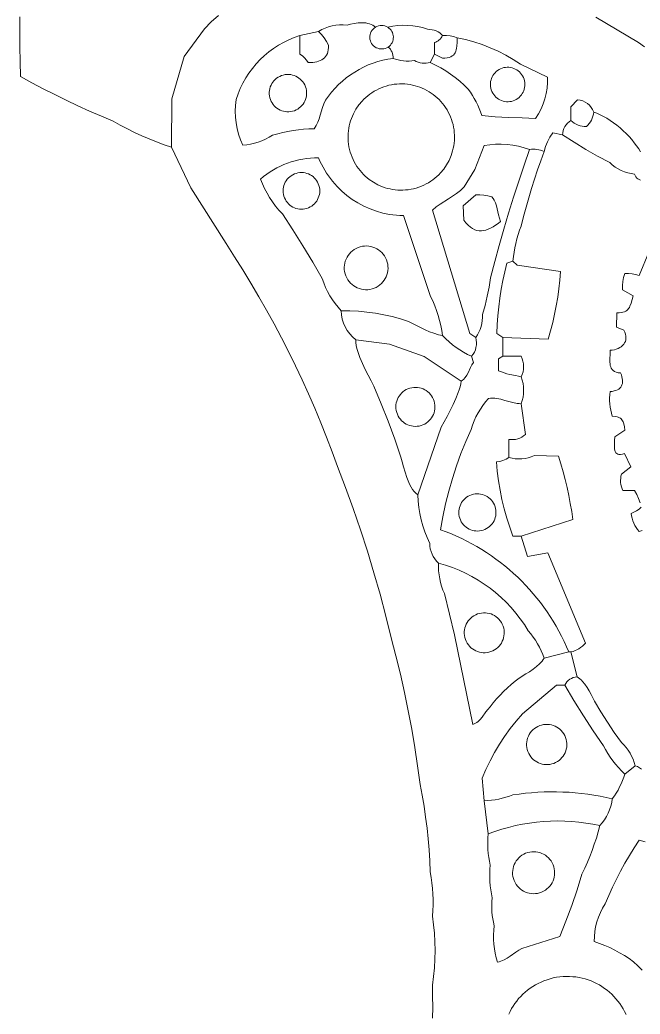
# Model space of a CAD drawing. Header units: inches. Extents: x 36.3 to 71.4, y 17.4 to 61.7.
# Drawn here: x 36.53 to 47.06, y 32.21 to 49.09 of the extents above; entities that cross this region are included whole.
import ezdxf

# ---------------------------------------------------------------- set-up
doc = ezdxf.new("R2010")
doc.units = ezdxf.units.IN
doc.header["$MEASUREMENT"] = 0
doc.layers.add('10_CLOSED_AREAS', color=7, linetype='CONTINUOUS', lineweight=18)
doc.layers.add('20_EXACT_CIRCLES', color=7, linetype='CONTINUOUS', lineweight=18)

msp = doc.modelspace()

# ---------------------------------------------------------------- linework, layer by layer
at = {"layer": '10_CLOSED_AREAS'}
for points in [[(36.535, 49.138), (36.534, 48.885), (36.535, 48.631), (36.539, 48.377), (36.546, 48.124), (36.738, 48.019), (36.931, 47.917), (37.125, 47.818), (37.321, 47.721), (37.519, 47.627), (37.717, 47.537), (37.917, 47.449), (38.118, 47.364), (38.237, 47.298), (38.358, 47.235), (38.48, 47.175), (38.603, 47.118), (38.728, 47.064), (38.854, 47.013), (38.981, 46.966), (39.109, 46.922), (39.111, 47.748), (39.32, 48.467), (39.666, 48.935), (39.783, 49.051), (39.906, 49.161)], [(39.906, 49.161), (39.783, 49.051), (39.666, 48.935), (39.32, 48.467), (39.111, 47.748), (39.109, 46.922), (39.435, 46.235), (40.032, 45.287), (40.177, 45.064), (40.318, 44.84), (40.456, 44.614), (40.591, 44.385), (40.722, 44.155), (40.849, 43.923), (40.973, 43.689), (41.093, 43.453), (41.21, 43.215), (41.323, 42.975), (41.433, 42.734), (41.539, 42.491), (41.641, 42.247), (41.74, 42), (41.834, 41.753), (41.926, 41.504), (42.062, 41.147), (42.192, 40.788), (42.315, 40.427), (42.433, 40.064), (42.543, 39.699), (42.648, 39.333), (42.746, 38.964), (42.837, 38.593), (42.917, 38.286), (42.992, 37.978), (43.061, 37.668), (43.125, 37.357), (43.184, 37.045), (43.237, 36.733), (43.285, 36.419), (43.327, 36.104), (43.362, 35.92), (43.393, 35.736), (43.42, 35.551), (43.444, 35.365), (43.464, 35.179), (43.479, 34.993), (43.491, 34.806), (43.5, 34.619), (43.515, 34.526), (43.528, 34.433), (43.537, 34.339), (43.544, 34.245), (43.547, 34.151), (43.546, 34.057), (43.543, 33.963), (43.536, 33.869), (43.556, 33.723), (43.57, 33.577), (43.578, 33.43), (43.58, 33.284), (43.577, 33.137), (43.569, 32.991), (43.554, 32.845), (43.534, 32.699), (43.539, 32.512), (43.54, 32.324), (43.538, 32.137)], [(47.133, 48.631), (47.031, 48.703), (46.308, 49.134)], [(46.308, 49.134), (47.031, 48.703), (47.133, 48.631)], [(47.086, 36.367), (47.051, 36.389), (47.014, 36.408), (46.975, 36.423), (46.799, 36.282), (46.782, 36.226), (46.761, 36.17), (46.739, 36.116), (46.713, 36.062), (46.686, 36.01), (46.656, 35.959), (46.623, 35.909), (46.589, 35.861), (46.578, 35.798), (46.563, 35.736), (46.543, 35.675), (46.519, 35.616), (46.49, 35.56), (46.457, 35.505), (46.419, 35.454), (46.378, 35.405), (46.349, 35.299), (46.318, 35.194), (46.283, 35.09), (46.246, 34.986), (46.207, 34.884), (46.165, 34.783), (46.12, 34.683), (46.072, 34.584), (45.99, 34.315), (45.9, 34.048), (45.802, 33.784), (45.697, 33.523), (45.054, 33.322), (45.002, 33.291), (44.951, 33.257), (44.854, 33.189), (44.804, 33.157), (44.753, 33.128), (44.699, 33.104), (44.671, 33.095), (44.641, 33.087), (44.62, 33.163), (44.602, 33.239), (44.588, 33.316), (44.579, 33.394), (44.574, 33.472), (44.573, 33.55), (44.577, 33.628), (44.585, 33.706), (44.571, 33.764), (44.56, 33.823), (44.551, 33.882), (44.546, 33.941), (44.543, 34.001), (44.543, 34.06), (44.546, 34.12), (44.551, 34.179), (44.537, 34.248), (44.525, 34.317), (44.517, 34.386), (44.511, 34.456), (44.508, 34.526), (44.508, 34.596), (44.511, 34.666), (44.516, 34.736), (44.502, 34.801), (44.491, 34.866), (44.483, 34.932), (44.477, 34.998), (44.474, 35.065), (44.474, 35.131), (44.476, 35.198), (44.482, 35.264), (44.412, 35.826), (44.38, 36.21), (44.443, 36.359), (44.513, 36.505), (44.589, 36.647), (44.672, 36.786), (44.76, 36.921), (44.855, 37.052), (44.955, 37.179), (45.062, 37.301), (45.641, 37.792), (45.781, 37.792), (45.798, 37.821), (45.819, 37.847), (45.842, 37.87), (45.868, 37.89), (45.897, 37.906), (45.927, 37.919), (45.959, 37.928), (45.992, 37.933), (45.886, 38.354), (45.851, 38.354), (45.43, 38.249), (45.414, 38.224), (45.396, 38.2), (45.352, 38.152), (45.3, 38.106), (45.243, 38.061), (45.183, 38.019), (45.122, 37.98), (45.007, 37.912), (44.938, 37.858), (44.872, 37.802), (44.807, 37.744), (44.744, 37.683), (44.683, 37.621), (44.625, 37.556), (44.568, 37.489), (44.514, 37.421), (44.477, 37.379), (44.444, 37.335), (44.381, 37.247), (44.348, 37.207), (44.311, 37.172), (44.291, 37.157), (44.269, 37.144), (44.245, 37.133), (44.219, 37.125), (43.913, 38.647), (43.738, 39.344), (43.713, 39.406), (43.691, 39.469), (43.673, 39.534), (43.659, 39.598), (43.648, 39.664), (43.641, 39.73), (43.638, 39.797), (43.639, 39.864), (43.605, 39.898), (43.576, 39.934), (43.55, 39.974), (43.529, 40.015), (43.512, 40.059), (43.5, 40.104), (43.492, 40.151), (43.489, 40.198), (43.445, 40.296), (43.406, 40.396), (43.373, 40.497), (43.345, 40.6), (43.322, 40.704), (43.305, 40.809), (43.294, 40.916), (43.288, 41.023), (43.256, 41.05), (43.226, 41.08), (43.2, 41.114), (43.176, 41.15), (43.154, 41.189), (43.134, 41.23), (43.101, 41.316), (43.072, 41.405), (43.047, 41.495), (43.024, 41.582), (43, 41.664), (42.896, 41.968), (42.785, 42.27), (42.666, 42.569), (42.542, 42.866), (42.496, 42.957), (42.447, 43.052), (42.396, 43.151), (42.347, 43.251), (42.303, 43.353), (42.284, 43.404), (42.268, 43.455), (42.254, 43.506), (42.244, 43.556), (42.237, 43.606), (42.235, 43.656), (42.18, 43.703), (42.131, 43.755), (42.089, 43.812), (42.054, 43.873), (42.026, 43.938), (42.006, 44.006), (41.993, 44.076), (41.989, 44.148), (41.935, 44.207), (41.884, 44.27), (41.838, 44.335), (41.795, 44.403), (41.756, 44.473), (41.721, 44.545), (41.69, 44.619), (41.663, 44.695), (41.503, 44.974), (41.336, 45.251), (41.165, 45.524), (40.989, 45.794), (40.929, 45.858), (40.874, 45.925), (40.821, 45.995), (40.773, 46.068), (40.729, 46.143), (40.688, 46.221), (40.652, 46.3), (40.619, 46.381), (40.671, 46.425), (40.725, 46.466), (40.78, 46.504), (40.837, 46.539), (40.895, 46.572), (40.955, 46.602), (41.015, 46.629), (41.077, 46.654), (41.14, 46.675), (41.204, 46.694), (41.269, 46.709), (41.335, 46.722), (41.401, 46.732), (41.468, 46.739), (41.535, 46.742), (41.603, 46.743), (41.626, 46.689), (41.652, 46.636), (41.679, 46.584), (41.708, 46.533), (41.739, 46.484), (41.771, 46.436), (41.841, 46.345), (41.916, 46.259), (41.998, 46.179), (42.084, 46.105), (42.176, 46.037), (42.272, 45.977), (42.373, 45.923), (42.477, 45.877), (42.584, 45.838), (42.695, 45.806), (42.752, 45.794), (42.809, 45.783), (42.866, 45.775), (42.924, 45.768), (42.983, 45.764), (43.042, 45.762), (43.502, 44.392), (43.54, 44.313), (43.574, 44.232), (43.605, 44.15), (43.632, 44.067), (43.657, 43.983), (43.678, 43.899), (43.695, 43.813), (43.709, 43.726), (43.762, 43.671), (43.817, 43.619), (43.876, 43.57), (43.936, 43.524), (43.999, 43.482), (44.064, 43.443), (44.132, 43.407), (44.201, 43.375), (44.227, 43.409), (44.248, 43.446), (44.264, 43.484), (44.275, 43.525), (44.282, 43.566), (44.283, 43.608), (44.28, 43.65), (44.271, 43.691), (44.172, 43.762), (43.534, 45.858), (43.6, 45.911), (43.668, 45.958), (43.807, 46.046), (43.876, 46.091), (43.944, 46.138), (44.01, 46.191), (44.072, 46.25), (44.257, 46.544), (44.412, 46.954), (44.509, 46.967), (44.607, 46.973), (44.704, 46.974), (44.802, 46.969), (44.899, 46.957), (44.995, 46.94), (45.09, 46.916), (45.184, 46.887), (45.215, 46.89), (45.247, 46.891), (45.278, 46.89), (45.309, 46.886), (45.34, 46.881), (45.371, 46.873), (45.401, 46.863), (45.43, 46.851), (45.457, 46.935), (45.49, 47.016), (45.531, 47.093), (45.578, 47.167), (45.746, 47.132), (45.749, 47.17), (45.756, 47.206), (45.768, 47.241), (45.784, 47.274), (45.804, 47.304), (45.828, 47.332), (45.855, 47.357), (45.886, 47.378), (45.886, 47.608), (45.995, 47.729), (46.042, 47.723), (46.086, 47.71), (46.128, 47.691), (46.166, 47.666), (46.2, 47.636), (46.23, 47.601), (46.254, 47.562), (46.273, 47.519), (46.327, 47.5), (46.382, 47.476), (46.439, 47.448), (46.496, 47.416), (46.553, 47.379), (46.609, 47.339), (46.665, 47.297), (46.72, 47.251), (46.773, 47.204), (46.825, 47.155), (46.873, 47.104), (46.919, 47.053), (46.962, 47.001), (47.001, 46.95), (47.037, 46.898), (47.067, 46.848)], [(47.067, 46.848), (47.037, 46.898), (47.001, 46.95), (46.962, 47.001), (46.919, 47.053), (46.873, 47.104), (46.825, 47.155), (46.773, 47.204), (46.72, 47.251), (46.665, 47.297), (46.609, 47.339), (46.553, 47.379), (46.496, 47.416), (46.439, 47.448), (46.382, 47.476), (46.327, 47.5), (46.273, 47.519), (46.268, 47.483), (46.26, 47.449), (46.249, 47.416), (46.235, 47.384), (46.218, 47.353), (46.198, 47.324), (46.175, 47.297), (46.15, 47.273), (46.113, 47.274), (46.077, 47.279), (46.042, 47.287), (46.007, 47.299), (45.974, 47.314), (45.943, 47.332), (45.914, 47.354), (45.886, 47.378), (45.855, 47.357), (45.828, 47.332), (45.804, 47.304), (45.784, 47.274), (45.768, 47.241), (45.756, 47.206), (45.749, 47.17), (45.746, 47.132), (45.94, 47.007), (46.139, 46.886), (46.34, 46.772), (46.544, 46.663), (46.589, 46.623), (46.637, 46.588), (46.687, 46.557), (46.74, 46.53), (46.794, 46.507), (46.85, 46.489), (46.908, 46.475), (46.967, 46.465), (46.976, 46.441), (46.988, 46.42), (47.004, 46.401), (47.022, 46.386), (47.043, 46.374), (47.066, 46.365)], [(47.066, 46.365), (47.043, 46.374), (47.022, 46.386), (47.004, 46.401), (46.988, 46.42), (46.976, 46.441), (46.967, 46.465), (46.908, 46.475), (46.85, 46.489), (46.794, 46.507), (46.74, 46.53), (46.687, 46.557), (46.637, 46.588), (46.589, 46.623), (46.544, 46.663), (46.34, 46.772), (46.139, 46.886), (45.94, 47.007), (45.746, 47.132), (45.578, 47.167), (45.531, 47.093), (45.49, 47.016), (45.457, 46.935), (45.43, 46.851), (45.374, 46.695), (45.319, 46.539), (45.267, 46.381), (45.217, 46.223), (45.17, 46.065), (45.124, 45.905), (45.081, 45.745), (45.04, 45.584), (45.013, 45.513), (44.989, 45.44), (44.968, 45.367), (44.949, 45.292), (44.934, 45.218), (44.921, 45.142), (44.911, 45.067), (44.903, 44.99), (44.974, 44.92), (45.711, 44.811), (45.699, 44.665), (45.683, 44.52), (45.662, 44.376), (45.638, 44.233), (45.61, 44.09), (45.577, 43.948), (45.541, 43.807), (45.5, 43.667), (44.728, 43.691), (44.728, 43.375), (45.04, 43.375), (45.058, 43.333), (45.071, 43.29), (45.079, 43.245), (45.082, 43.2), (45.08, 43.155), (45.073, 43.111), (45.061, 43.067), (45.044, 43.024), (45.061, 42.968), (45.074, 42.911), (45.081, 42.854), (45.084, 42.796), (45.081, 42.738), (45.074, 42.68), (45.061, 42.624), (45.044, 42.568), (45.114, 42.048), (45.084, 42.023), (45.053, 42.002), (45.019, 41.985), (44.983, 41.973), (44.947, 41.964), (44.909, 41.959), (44.871, 41.959), (44.833, 41.964), (44.833, 41.655), (44.887, 41.643), (44.942, 41.636), (44.997, 41.633), (45.052, 41.635), (45.107, 41.641), (45.161, 41.652), (45.214, 41.668), (45.266, 41.687), (45.676, 41.679), (45.717, 41.547), (45.755, 41.414), (45.79, 41.28), (45.822, 41.146), (45.85, 41.01), (45.876, 40.875), (45.899, 40.738), (45.919, 40.601), (45.044, 40.32), (45.149, 39.974), (45.497, 40.04), (46.132, 38.503), (46.107, 38.476), (46.08, 38.452), (46.051, 38.429), (46.021, 38.409), (45.989, 38.392), (45.956, 38.377), (45.922, 38.364), (45.886, 38.354), (45.992, 37.933), (46.017, 37.917), (46.04, 37.898), (46.063, 37.878), (46.084, 37.855), (46.124, 37.806), (46.161, 37.751), (46.195, 37.693), (46.227, 37.634), (46.287, 37.52), (46.393, 37.338), (46.505, 37.161), (46.622, 36.986), (46.745, 36.816), (46.786, 36.775), (46.824, 36.731), (46.858, 36.685), (46.889, 36.637), (46.917, 36.586), (46.94, 36.533), (46.959, 36.479), (46.975, 36.423), (47.014, 36.408), (47.051, 36.389), (47.086, 36.367)], [(47.371, 45.541), (47.044, 44.745), (46.984, 44.764), (46.923, 44.776), (46.862, 44.781), (46.799, 44.778), (46.779, 44.711), (46.766, 44.643), (46.761, 44.574), (46.764, 44.504), (46.94, 44.398), (46.906, 44.274), (46.888, 44.225), (46.878, 44.204), (46.866, 44.185), (46.853, 44.168), (46.836, 44.154), (46.817, 44.141), (46.795, 44.131), (46.768, 44.123), (46.738, 44.118), (46.703, 44.114), (46.663, 44.113), (46.661, 43.867), (46.782, 43.819), (46.8, 43.783), (46.812, 43.749), (46.819, 43.716), (46.82, 43.685), (46.817, 43.655), (46.81, 43.627), (46.798, 43.602), (46.782, 43.578), (46.763, 43.556), (46.74, 43.537), (46.715, 43.521), (46.686, 43.506), (46.656, 43.495), (46.623, 43.486), (46.589, 43.48), (46.553, 43.478), (46.551, 43.406), (46.548, 43.338), (46.548, 43.275), (46.55, 43.246), (46.554, 43.218), (46.561, 43.193), (46.571, 43.17), (46.585, 43.149), (46.603, 43.131), (46.626, 43.116), (46.655, 43.104), (46.689, 43.096), (46.729, 43.091), (46.742, 43.058), (46.751, 43.026), (46.758, 42.995), (46.761, 42.967), (46.762, 42.94), (46.759, 42.914), (46.753, 42.891), (46.744, 42.87), (46.732, 42.85), (46.716, 42.833), (46.698, 42.818), (46.675, 42.804), (46.65, 42.793), (46.621, 42.785), (46.589, 42.779), (46.553, 42.775), (46.547, 42.722), (46.543, 42.67), (46.543, 42.618), (46.546, 42.565), (46.552, 42.513), (46.561, 42.461), (46.573, 42.41), (46.589, 42.36), (46.645, 42.353), (46.669, 42.348), (46.69, 42.341), (46.709, 42.332), (46.725, 42.322), (46.74, 42.31), (46.752, 42.297), (46.763, 42.281), (46.772, 42.264), (46.785, 42.225), (46.794, 42.177), (46.799, 42.121), (46.633, 42.006), (46.628, 41.947), (46.623, 41.886), (46.623, 41.828), (46.626, 41.802), (46.631, 41.777), (46.638, 41.755), (46.649, 41.737), (46.663, 41.722), (46.681, 41.712), (46.702, 41.706), (46.729, 41.706), (46.76, 41.712), (46.797, 41.725), (46.905, 41.495), (46.745, 41.374), (46.736, 41.339), (46.731, 41.303), (46.729, 41.267), (46.73, 41.231), (46.735, 41.195), (46.743, 41.16), (46.755, 41.126), (46.769, 41.093), (46.966, 41.093), (47.004, 41.027), (47.035, 40.958), (47.061, 40.887)], [(47.061, 40.887), (47.035, 40.958), (47.004, 41.027), (46.966, 41.093), (46.769, 41.093), (46.755, 41.126), (46.743, 41.16), (46.735, 41.195), (46.73, 41.231), (46.729, 41.267), (46.731, 41.303), (46.736, 41.339), (46.745, 41.374), (46.905, 41.495), (46.797, 41.725), (46.76, 41.712), (46.729, 41.706), (46.702, 41.706), (46.681, 41.712), (46.663, 41.722), (46.649, 41.737), (46.638, 41.755), (46.631, 41.777), (46.626, 41.802), (46.623, 41.828), (46.623, 41.886), (46.628, 41.947), (46.633, 42.006), (46.799, 42.121), (46.794, 42.177), (46.785, 42.225), (46.772, 42.264), (46.763, 42.281), (46.752, 42.297), (46.74, 42.31), (46.725, 42.322), (46.709, 42.332), (46.69, 42.341), (46.669, 42.348), (46.645, 42.353), (46.589, 42.36), (46.573, 42.41), (46.561, 42.461), (46.552, 42.513), (46.546, 42.565), (46.543, 42.618), (46.543, 42.67), (46.547, 42.722), (46.553, 42.775), (46.589, 42.779), (46.621, 42.785), (46.65, 42.793), (46.675, 42.804), (46.698, 42.818), (46.716, 42.833), (46.732, 42.85), (46.744, 42.87), (46.753, 42.891), (46.759, 42.914), (46.762, 42.94), (46.761, 42.967), (46.758, 42.995), (46.751, 43.026), (46.742, 43.058), (46.729, 43.091), (46.689, 43.096), (46.655, 43.104), (46.626, 43.116), (46.603, 43.131), (46.585, 43.149), (46.571, 43.17), (46.561, 43.193), (46.554, 43.218), (46.55, 43.246), (46.548, 43.275), (46.548, 43.338), (46.551, 43.406), (46.553, 43.478), (46.589, 43.48), (46.623, 43.486), (46.656, 43.495), (46.686, 43.506), (46.715, 43.521), (46.74, 43.537), (46.763, 43.556), (46.782, 43.578), (46.798, 43.602), (46.81, 43.627), (46.817, 43.655), (46.82, 43.685), (46.819, 43.716), (46.812, 43.749), (46.8, 43.783), (46.782, 43.819), (46.661, 43.867), (46.663, 44.113), (46.703, 44.114), (46.738, 44.118), (46.768, 44.123), (46.795, 44.131), (46.817, 44.141), (46.836, 44.154), (46.853, 44.168), (46.866, 44.185), (46.878, 44.204), (46.888, 44.225), (46.906, 44.274), (46.94, 44.398), (46.764, 44.504), (46.761, 44.574), (46.766, 44.643), (46.779, 44.711), (46.799, 44.778), (46.862, 44.781), (46.923, 44.776), (46.984, 44.764), (47.044, 44.745), (47.371, 45.541)], [(47.08, 40.813), (47.042, 40.778), (47, 40.749), (46.954, 40.725), (46.906, 40.707), (46.913, 40.664), (46.924, 40.623), (46.937, 40.582), (46.953, 40.543), (46.972, 40.504), (46.994, 40.468), (47.018, 40.432), (47.045, 40.399), (47.096, 40.415)], [(47.096, 40.415), (47.045, 40.399), (47.018, 40.432), (46.994, 40.468), (46.972, 40.504), (46.953, 40.543), (46.937, 40.582), (46.924, 40.623), (46.913, 40.664), (46.906, 40.707), (46.954, 40.725), (47, 40.749), (47.042, 40.778), (47.08, 40.813)], [(47.093, 32.95), (47.023, 33.023), (46.95, 33.093), (46.873, 33.148), (46.794, 33.199), (46.713, 33.247), (46.63, 33.292), (46.546, 33.334), (46.459, 33.372), (46.372, 33.407), (46.283, 33.438), (46.284, 33.523), (46.292, 33.607), (46.306, 33.69), (46.327, 33.771), (46.353, 33.851), (46.386, 33.929), (46.424, 34.004), (46.468, 34.076), (46.528, 34.218), (46.591, 34.358), (46.658, 34.496), (46.729, 34.633), (46.802, 34.767), (46.88, 34.9), (46.961, 35.03), (47.045, 35.159), (47.146, 35.128)]]:
    msp.add_lwpolyline(points, dxfattribs=at)
for points in [[(43.709, 48.818), (43.772, 48.819), (43.834, 48.814), (43.895, 48.802), (43.955, 48.783), (44.099, 48.751), (44.24, 48.713), (44.379, 48.667), (44.516, 48.614), (44.65, 48.555), (44.78, 48.489), (44.908, 48.416), (45.031, 48.336), (45.487, 48.116), (45.488, 48.022), (45.481, 47.929), (45.466, 47.838), (45.445, 47.748), (45.415, 47.66), (45.379, 47.574), (45.336, 47.492), (45.285, 47.413), (45.061, 47.421), (44.831, 47.428), (44.715, 47.432), (44.6, 47.439), (44.487, 47.449), (44.376, 47.463), (44.354, 47.522), (44.33, 47.58), (44.304, 47.637), (44.276, 47.693), (44.246, 47.749), (44.214, 47.803), (44.18, 47.856), (44.144, 47.907), (44.074, 47.978), (44.001, 48.045), (43.924, 48.108), (43.844, 48.167), (43.762, 48.222), (43.677, 48.273), (43.589, 48.319), (43.499, 48.361), (43.465, 48.354), (43.43, 48.35), (43.396, 48.35), (43.361, 48.352), (43.328, 48.358), (43.294, 48.367), (43.262, 48.38), (43.231, 48.395), (43.185, 48.39), (43.139, 48.387), (43.092, 48.387), (43.046, 48.39), (43.001, 48.396), (42.955, 48.405), (42.911, 48.417), (42.867, 48.432), (42.78, 48.418), (42.694, 48.4), (42.61, 48.378), (42.527, 48.351), (42.446, 48.32), (42.367, 48.284), (42.29, 48.245), (42.216, 48.201), (42.144, 48.153), (42.074, 48.102), (42.008, 48.047), (41.944, 47.988), (41.883, 47.926), (41.825, 47.861), (41.771, 47.792), (41.721, 47.72), (41.693, 47.66), (41.671, 47.597), (41.632, 47.47), (41.612, 47.408), (41.59, 47.347), (41.562, 47.29), (41.546, 47.263), (41.527, 47.238), (41.438, 47.234), (41.349, 47.228), (41.26, 47.218), (41.171, 47.206), (41.083, 47.19), (40.996, 47.172), (40.909, 47.151), (40.823, 47.126), (40.764, 47.092), (40.704, 47.062), (40.642, 47.035), (40.579, 47.012), (40.515, 46.993), (40.45, 46.977), (40.383, 46.965), (40.316, 46.957), (40.278, 47.049), (40.246, 47.143), (40.221, 47.24), (40.204, 47.337), (40.193, 47.436), (40.189, 47.535), (40.192, 47.635), (40.203, 47.734), (40.236, 47.83), (40.274, 47.923), (40.318, 48.013), (40.366, 48.1), (40.42, 48.183), (40.479, 48.263), (40.542, 48.339), (40.61, 48.411), (40.682, 48.478), (40.758, 48.542), (40.837, 48.6), (40.921, 48.654), (41.008, 48.703), (41.098, 48.747), (41.191, 48.785), (41.287, 48.818), (41.603, 48.888), (41.657, 48.921), (41.715, 48.948), (41.774, 48.97), (41.835, 48.987), (41.897, 48.998), (41.96, 49.003), (42.023, 49.003), (42.087, 48.996), (42.146, 49.014), (42.209, 49.027), (42.276, 49.036), (42.343, 49.038), (42.408, 49.033), (42.439, 49.027), (42.469, 49.019), (42.497, 49.009), (42.523, 48.996), (42.547, 48.981), (42.569, 48.963), (42.594, 48.976), (42.62, 48.985), (42.646, 48.99), (42.673, 48.992), (42.7, 48.99), (42.727, 48.985), (42.753, 48.975), (42.778, 48.963), (42.862, 48.979), (42.946, 48.99), (43.031, 48.995), (43.116, 48.993), (43.201, 48.987), (43.285, 48.974), (43.369, 48.955), (43.451, 48.931), (43.531, 48.917), (43.567, 48.909), (43.601, 48.898), (43.632, 48.885), (43.66, 48.868), (43.686, 48.846)], [(42.867, 48.432), (42.867, 48.459), (42.865, 48.487), (42.859, 48.513), (42.85, 48.539), (42.838, 48.563), (42.823, 48.586), (42.805, 48.606), (42.784, 48.625), (42.761, 48.612), (42.736, 48.602), (42.711, 48.595), (42.685, 48.592), (42.658, 48.592), (42.632, 48.595), (42.607, 48.603), (42.582, 48.613), (42.559, 48.627), (42.538, 48.644), (42.52, 48.663), (42.504, 48.684), (42.491, 48.707), (42.482, 48.732), (42.476, 48.758), (42.473, 48.784), (42.474, 48.811), (42.478, 48.838), (42.486, 48.863), (42.497, 48.887), (42.511, 48.909), (42.527, 48.929), (42.547, 48.947), (42.569, 48.963), (42.547, 48.981), (42.523, 48.996), (42.497, 49.009), (42.469, 49.019), (42.439, 49.027), (42.408, 49.033), (42.343, 49.038), (42.276, 49.036), (42.209, 49.027), (42.146, 49.014), (42.087, 48.996), (42.023, 49.003), (41.96, 49.003), (41.897, 48.998), (41.835, 48.987), (41.774, 48.97), (41.715, 48.948), (41.657, 48.921), (41.603, 48.888), (41.654, 48.837), (41.699, 48.782), (41.738, 48.721), (41.77, 48.657), (41.77, 48.616), (41.768, 48.579), (41.761, 48.545), (41.752, 48.515), (41.739, 48.488), (41.723, 48.464), (41.705, 48.443), (41.683, 48.424), (41.659, 48.409), (41.632, 48.395), (41.603, 48.385), (41.572, 48.376), (41.539, 48.37), (41.503, 48.365), (41.428, 48.361), (41.4, 48.404), (41.367, 48.442), (41.329, 48.476), (41.287, 48.505), (41.287, 48.818), (41.191, 48.785), (41.098, 48.747), (41.008, 48.703), (40.921, 48.654), (40.837, 48.6), (40.758, 48.542), (40.682, 48.478), (40.61, 48.411), (40.542, 48.339), (40.479, 48.263), (40.42, 48.183), (40.366, 48.1), (40.318, 48.013), (40.274, 47.923), (40.236, 47.83), (40.203, 47.734), (40.192, 47.635), (40.189, 47.535), (40.193, 47.436), (40.204, 47.337), (40.221, 47.24), (40.246, 47.143), (40.278, 47.049), (40.316, 46.957), (40.383, 46.965), (40.45, 46.977), (40.515, 46.993), (40.579, 47.012), (40.642, 47.035), (40.704, 47.062), (40.764, 47.092), (40.823, 47.126), (40.909, 47.151), (40.996, 47.172), (41.083, 47.19), (41.171, 47.206), (41.26, 47.218), (41.349, 47.228), (41.438, 47.234), (41.527, 47.238), (41.546, 47.263), (41.562, 47.29), (41.59, 47.347), (41.612, 47.408), (41.632, 47.47), (41.671, 47.597), (41.693, 47.66), (41.721, 47.72), (41.771, 47.792), (41.825, 47.861), (41.883, 47.926), (41.944, 47.988), (42.008, 48.047), (42.074, 48.102), (42.144, 48.153), (42.216, 48.201), (42.29, 48.245), (42.367, 48.284), (42.446, 48.32), (42.527, 48.351), (42.61, 48.378), (42.694, 48.4), (42.78, 48.418)], [(42.778, 48.963), (42.798, 48.948), (42.817, 48.931), (42.833, 48.912), (42.847, 48.891), (42.858, 48.869), (42.866, 48.846), (42.871, 48.821), (42.873, 48.796), (42.872, 48.77), (42.868, 48.746), (42.861, 48.722), (42.851, 48.699), (42.838, 48.678), (42.822, 48.658), (42.805, 48.64), (42.784, 48.625), (42.805, 48.606), (42.823, 48.586), (42.838, 48.563), (42.85, 48.539), (42.859, 48.513), (42.865, 48.487), (42.867, 48.459), (42.867, 48.432), (42.911, 48.417), (42.955, 48.405), (43.001, 48.396), (43.046, 48.39), (43.092, 48.387), (43.139, 48.387), (43.185, 48.39), (43.231, 48.395), (43.262, 48.38), (43.294, 48.367), (43.328, 48.358), (43.361, 48.352), (43.396, 48.35), (43.43, 48.35), (43.465, 48.354), (43.499, 48.361), (43.569, 48.502), (43.569, 48.701), (43.591, 48.709), (43.612, 48.719), (43.632, 48.732), (43.651, 48.745), (43.668, 48.761), (43.684, 48.779), (43.697, 48.797), (43.709, 48.818), (43.686, 48.846), (43.66, 48.868), (43.632, 48.885), (43.601, 48.898), (43.567, 48.909), (43.531, 48.917), (43.451, 48.931), (43.369, 48.955), (43.285, 48.974), (43.201, 48.987), (43.116, 48.993), (43.031, 48.995), (42.946, 48.99), (42.862, 48.979)], [(41.287, 48.818), (41.287, 48.505), (41.329, 48.476), (41.367, 48.442), (41.4, 48.404), (41.428, 48.361), (41.503, 48.365), (41.539, 48.37), (41.572, 48.376), (41.603, 48.385), (41.632, 48.395), (41.659, 48.409), (41.683, 48.424), (41.705, 48.443), (41.723, 48.464), (41.739, 48.488), (41.752, 48.515), (41.761, 48.545), (41.768, 48.579), (41.77, 48.616), (41.77, 48.657), (41.738, 48.721), (41.699, 48.782), (41.654, 48.837), (41.603, 48.888)], [(43.706, 48.437), (43.748, 48.438), (43.786, 48.442), (43.819, 48.449), (43.847, 48.46), (43.871, 48.473), (43.891, 48.489), (43.908, 48.508), (43.921, 48.529), (43.932, 48.553), (43.94, 48.579), (43.946, 48.608), (43.95, 48.639), (43.954, 48.707), (43.955, 48.783), (43.895, 48.802), (43.834, 48.814), (43.772, 48.819), (43.709, 48.818), (43.697, 48.797), (43.684, 48.779), (43.668, 48.761), (43.651, 48.745), (43.632, 48.732), (43.612, 48.719), (43.591, 48.709), (43.569, 48.701), (43.569, 48.502)], [(43.955, 48.783), (43.954, 48.707), (43.95, 48.639), (43.946, 48.608), (43.94, 48.579), (43.932, 48.553), (43.921, 48.529), (43.908, 48.508), (43.891, 48.489), (43.871, 48.473), (43.847, 48.46), (43.819, 48.449), (43.786, 48.442), (43.748, 48.438), (43.706, 48.437), (43.569, 48.502), (43.499, 48.361), (43.589, 48.319), (43.677, 48.273), (43.762, 48.222), (43.844, 48.167), (43.924, 48.108), (44.001, 48.045), (44.074, 47.978), (44.144, 47.907), (44.18, 47.856), (44.214, 47.803), (44.246, 47.749), (44.276, 47.693), (44.304, 47.637), (44.33, 47.58), (44.354, 47.522), (44.376, 47.463), (44.487, 47.449), (44.6, 47.439), (44.715, 47.432), (44.831, 47.428), (45.061, 47.421), (45.285, 47.413), (45.336, 47.492), (45.379, 47.574), (45.415, 47.66), (45.445, 47.748), (45.466, 47.838), (45.481, 47.929), (45.488, 48.022), (45.487, 48.116), (45.031, 48.336), (44.908, 48.416), (44.78, 48.489), (44.65, 48.555), (44.516, 48.614), (44.379, 48.667), (44.24, 48.713), (44.099, 48.751)], [(46.273, 47.519), (46.254, 47.562), (46.23, 47.601), (46.2, 47.636), (46.166, 47.666), (46.128, 47.691), (46.086, 47.71), (46.042, 47.723), (45.995, 47.729), (45.886, 47.608), (45.886, 47.378), (45.914, 47.354), (45.943, 47.332), (45.974, 47.314), (46.007, 47.299), (46.042, 47.287), (46.077, 47.279), (46.113, 47.274), (46.15, 47.273), (46.175, 47.297), (46.198, 47.324), (46.218, 47.353), (46.235, 47.384), (46.249, 47.416), (46.26, 47.449), (46.268, 47.483)], [(44.172, 43.762), (44.271, 43.691), (44.299, 43.736), (44.323, 43.782), (44.343, 43.83), (44.36, 43.879), (44.372, 43.93), (44.38, 43.981), (44.384, 44.033), (44.383, 44.086), (44.429, 44.239), (44.467, 44.394), (44.498, 44.55), (44.521, 44.708), (44.593, 44.984), (44.668, 45.258), (44.746, 45.532), (44.827, 45.805), (44.912, 46.077), (45, 46.348), (45.09, 46.618), (45.184, 46.887), (45.09, 46.916), (44.995, 46.94), (44.899, 46.957), (44.802, 46.969), (44.704, 46.974), (44.607, 46.973), (44.509, 46.967), (44.412, 46.954), (44.257, 46.544), (44.072, 46.25), (44.01, 46.191), (43.944, 46.138), (43.876, 46.091), (43.807, 46.046), (43.668, 45.958), (43.6, 45.911), (43.534, 45.858)], [(45.163, 38.714), (45.206, 38.662), (45.247, 38.608), (45.284, 38.552), (45.319, 38.494), (45.351, 38.435), (45.38, 38.374), (45.407, 38.312), (45.43, 38.249), (45.851, 38.354), (45.813, 38.444), (45.772, 38.533), (45.729, 38.621), (45.683, 38.707), (45.636, 38.792), (45.586, 38.875), (45.535, 38.957), (45.481, 39.037), (45.426, 39.116), (45.368, 39.194), (45.308, 39.269), (45.247, 39.343), (45.184, 39.416), (45.118, 39.487), (45.051, 39.556), (44.983, 39.623), (44.912, 39.688), (44.84, 39.752), (44.767, 39.814), (44.691, 39.873), (44.614, 39.931), (44.536, 39.987), (44.456, 40.041), (44.374, 40.093), (44.291, 40.143), (44.207, 40.19), (44.122, 40.236), (44.035, 40.279), (43.946, 40.32), (43.857, 40.359), (43.766, 40.396), (43.674, 40.43), (43.713, 40.65), (43.759, 40.869), (43.813, 41.086), (43.874, 41.301), (43.943, 41.513), (44.02, 41.723), (44.104, 41.93), (44.195, 42.134), (44.217, 42.207), (44.244, 42.278), (44.275, 42.347), (44.31, 42.414), (44.349, 42.479), (44.392, 42.541), (44.438, 42.6), (44.489, 42.657), (44.524, 42.661), (44.559, 42.662), (44.594, 42.661), (44.628, 42.657), (44.697, 42.644), (44.765, 42.626), (44.834, 42.607), (44.903, 42.589), (44.973, 42.575), (45.008, 42.57), (45.044, 42.568), (45.061, 42.624), (45.074, 42.68), (45.081, 42.738), (45.084, 42.796), (45.081, 42.854), (45.074, 42.911), (45.061, 42.968), (45.044, 43.024), (44.994, 43.037), (44.945, 43.048), (44.849, 43.067), (44.801, 43.078), (44.754, 43.091), (44.707, 43.108), (44.659, 43.129), (44.657, 43.33), (44.728, 43.375), (44.728, 43.691), (44.629, 43.762), (44.636, 43.912), (44.647, 44.063), (44.662, 44.213), (44.681, 44.363), (44.704, 44.512), (44.731, 44.661), (44.763, 44.808), (44.798, 44.955), (44.903, 44.99), (44.911, 45.067), (44.921, 45.142), (44.934, 45.218), (44.949, 45.292), (44.968, 45.367), (44.989, 45.44), (45.013, 45.513), (45.04, 45.584), (45.081, 45.745), (45.124, 45.905), (45.17, 46.065), (45.217, 46.223), (45.267, 46.381), (45.319, 46.539), (45.374, 46.695), (45.43, 46.851), (45.401, 46.863), (45.371, 46.873), (45.34, 46.881), (45.309, 46.886), (45.278, 46.89), (45.247, 46.891), (45.215, 46.89), (45.184, 46.887), (45.09, 46.618), (45, 46.348), (44.912, 46.077), (44.827, 45.805), (44.746, 45.532), (44.668, 45.258), (44.593, 44.984), (44.521, 44.708), (44.498, 44.55), (44.467, 44.394), (44.429, 44.239), (44.383, 44.086), (44.384, 44.033), (44.38, 43.981), (44.372, 43.93), (44.36, 43.879), (44.343, 43.83), (44.323, 43.782), (44.299, 43.736), (44.271, 43.691), (44.28, 43.65), (44.283, 43.608), (44.282, 43.566), (44.275, 43.525), (44.264, 43.484), (44.248, 43.446), (44.227, 43.409), (44.201, 43.375), (44.231, 43.27), (44.205, 43.227), (44.183, 43.183), (44.141, 43.095), (44.119, 43.054), (44.094, 43.015), (44.063, 42.982), (44.045, 42.967), (44.025, 42.954), (44.017, 42.906), (44.005, 42.857), (43.99, 42.807), (43.973, 42.757), (43.932, 42.655), (43.886, 42.553), (43.835, 42.452), (43.783, 42.354), (43.685, 42.17), (43.288, 41.023), (43.294, 40.916), (43.305, 40.809), (43.322, 40.704), (43.345, 40.6), (43.373, 40.497), (43.406, 40.396), (43.445, 40.296), (43.489, 40.198), (43.492, 40.151), (43.5, 40.104), (43.512, 40.059), (43.529, 40.015), (43.55, 39.974), (43.576, 39.934), (43.605, 39.898), (43.639, 39.864), (43.758, 39.829), (43.874, 39.788), (43.987, 39.743), (44.098, 39.691), (44.207, 39.635), (44.312, 39.574), (44.414, 39.508), (44.513, 39.437), (44.608, 39.361), (44.7, 39.281), (44.787, 39.197), (44.871, 39.108), (44.951, 39.015), (45.026, 38.919), (45.097, 38.818)], [(41.663, 44.695), (41.69, 44.619), (41.721, 44.545), (41.756, 44.473), (41.795, 44.403), (41.838, 44.335), (41.884, 44.27), (41.935, 44.207), (41.989, 44.148), (42.134, 44.147), (42.279, 44.139), (42.423, 44.125), (42.567, 44.105), (42.709, 44.079), (42.851, 44.047), (42.991, 44.008), (43.129, 43.963), (43.268, 43.895), (43.414, 43.824), (43.488, 43.792), (43.562, 43.764), (43.636, 43.741), (43.709, 43.726), (43.695, 43.813), (43.678, 43.899), (43.657, 43.983), (43.632, 44.067), (43.605, 44.15), (43.574, 44.232), (43.54, 44.313), (43.502, 44.392), (43.042, 45.762), (42.983, 45.764), (42.924, 45.768), (42.866, 45.775), (42.809, 45.783), (42.752, 45.794), (42.695, 45.806), (42.584, 45.838), (42.477, 45.877), (42.373, 45.923), (42.272, 45.977), (42.176, 46.037), (42.084, 46.105), (41.998, 46.179), (41.916, 46.259), (41.841, 46.345), (41.771, 46.436), (41.739, 46.484), (41.708, 46.533), (41.679, 46.584), (41.652, 46.636), (41.626, 46.689), (41.603, 46.743), (41.535, 46.742), (41.468, 46.739), (41.401, 46.732), (41.335, 46.722), (41.269, 46.709), (41.204, 46.694), (41.14, 46.675), (41.077, 46.654), (41.015, 46.629), (40.955, 46.602), (40.895, 46.572), (40.837, 46.539), (40.78, 46.504), (40.725, 46.466), (40.671, 46.425), (40.619, 46.381), (40.652, 46.3), (40.688, 46.221), (40.729, 46.143), (40.773, 46.068), (40.821, 45.995), (40.874, 45.925), (40.929, 45.858), (40.989, 45.794), (41.165, 45.524), (41.336, 45.251), (41.503, 44.974)], [(44.06, 45.931), (44.271, 46.114), (44.341, 46.116), (44.41, 46.111), (44.478, 46.098), (44.545, 46.079), (44.564, 46.053), (44.581, 46.027), (44.606, 45.977), (44.624, 45.927), (44.636, 45.877), (44.658, 45.774), (44.672, 45.72), (44.692, 45.665), (44.649, 45.631), (44.607, 45.6), (44.565, 45.573), (44.524, 45.55), (44.484, 45.531), (44.444, 45.517), (44.405, 45.508), (44.367, 45.503), (44.329, 45.504), (44.291, 45.511), (44.254, 45.524), (44.216, 45.542), (44.179, 45.568), (44.142, 45.6), (44.104, 45.639), (44.067, 45.685)], [(44.903, 44.99), (44.798, 44.955), (44.763, 44.808), (44.731, 44.661), (44.704, 44.512), (44.681, 44.363), (44.662, 44.213), (44.647, 44.063), (44.636, 43.912), (44.629, 43.762), (44.728, 43.691), (45.5, 43.667), (45.541, 43.807), (45.577, 43.948), (45.61, 44.09), (45.638, 44.233), (45.662, 44.376), (45.683, 44.52), (45.699, 44.665), (45.711, 44.811), (44.974, 44.92)], [(41.989, 44.148), (41.993, 44.076), (42.006, 44.006), (42.026, 43.938), (42.054, 43.873), (42.089, 43.812), (42.131, 43.755), (42.18, 43.703), (42.235, 43.656), (42.808, 43.578), (43.393, 43.37), (44.025, 42.954), (44.045, 42.967), (44.063, 42.982), (44.094, 43.015), (44.119, 43.054), (44.141, 43.095), (44.183, 43.183), (44.205, 43.227), (44.231, 43.27), (44.201, 43.375), (44.132, 43.407), (44.064, 43.443), (43.999, 43.482), (43.936, 43.524), (43.876, 43.57), (43.817, 43.619), (43.762, 43.671), (43.709, 43.726), (43.636, 43.741), (43.562, 43.764), (43.488, 43.792), (43.414, 43.824), (43.268, 43.895), (43.129, 43.963), (42.991, 44.008), (42.851, 44.047), (42.709, 44.079), (42.567, 44.105), (42.423, 44.125), (42.279, 44.139), (42.134, 44.147)], [(42.235, 43.656), (42.237, 43.606), (42.244, 43.556), (42.254, 43.506), (42.268, 43.455), (42.284, 43.404), (42.303, 43.353), (42.347, 43.251), (42.396, 43.151), (42.447, 43.052), (42.496, 42.957), (42.542, 42.866), (42.666, 42.569), (42.785, 42.27), (42.896, 41.968), (43, 41.664), (43.024, 41.582), (43.047, 41.495), (43.072, 41.405), (43.101, 41.316), (43.134, 41.23), (43.154, 41.189), (43.176, 41.15), (43.2, 41.114), (43.226, 41.08), (43.256, 41.05), (43.288, 41.023), (43.685, 42.17), (43.783, 42.354), (43.835, 42.452), (43.886, 42.553), (43.932, 42.655), (43.973, 42.757), (43.99, 42.807), (44.005, 42.857), (44.017, 42.906), (44.025, 42.954), (43.393, 43.37), (42.808, 43.578)], [(44.728, 43.375), (44.657, 43.33), (44.659, 43.129), (44.707, 43.108), (44.754, 43.091), (44.801, 43.078), (44.849, 43.067), (44.945, 43.048), (44.994, 43.037), (45.044, 43.024), (45.061, 43.067), (45.073, 43.111), (45.08, 43.155), (45.082, 43.2), (45.079, 43.245), (45.071, 43.29), (45.058, 43.333), (45.04, 43.375)], [(45.851, 38.354), (45.886, 38.354), (45.922, 38.364), (45.956, 38.377), (45.989, 38.392), (46.021, 38.409), (46.051, 38.429), (46.08, 38.452), (46.107, 38.476), (46.132, 38.503), (45.497, 40.04), (45.149, 39.974), (45.044, 40.32), (44.903, 40.32), (44.848, 40.473), (44.798, 40.628), (44.754, 40.784), (44.715, 40.942), (44.683, 41.101), (44.657, 41.261), (44.637, 41.422), (44.622, 41.584), (44.678, 41.59), (44.733, 41.604), (44.785, 41.626), (44.833, 41.655), (44.833, 41.964), (44.871, 41.959), (44.909, 41.959), (44.947, 41.964), (44.983, 41.973), (45.019, 41.985), (45.053, 42.002), (45.084, 42.023), (45.114, 42.048), (45.044, 42.568), (45.008, 42.57), (44.973, 42.575), (44.903, 42.589), (44.834, 42.607), (44.765, 42.626), (44.697, 42.644), (44.628, 42.657), (44.594, 42.661), (44.559, 42.662), (44.524, 42.661), (44.489, 42.657), (44.438, 42.6), (44.392, 42.541), (44.349, 42.479), (44.31, 42.414), (44.275, 42.347), (44.244, 42.278), (44.217, 42.207), (44.195, 42.134), (44.104, 41.93), (44.02, 41.723), (43.943, 41.513), (43.874, 41.301), (43.813, 41.086), (43.759, 40.869), (43.713, 40.65), (43.674, 40.43), (43.766, 40.396), (43.857, 40.359), (43.946, 40.32), (44.035, 40.279), (44.122, 40.236), (44.207, 40.19), (44.291, 40.143), (44.374, 40.093), (44.456, 40.041), (44.536, 39.987), (44.614, 39.931), (44.691, 39.873), (44.767, 39.814), (44.84, 39.752), (44.912, 39.688), (44.983, 39.623), (45.051, 39.556), (45.118, 39.487), (45.184, 39.416), (45.247, 39.343), (45.308, 39.269), (45.368, 39.194), (45.426, 39.116), (45.481, 39.037), (45.535, 38.957), (45.586, 38.875), (45.636, 38.792), (45.683, 38.707), (45.729, 38.621), (45.772, 38.533), (45.813, 38.444)], [(44.903, 40.32), (45.044, 40.32), (45.919, 40.601), (45.899, 40.738), (45.876, 40.875), (45.85, 41.01), (45.822, 41.146), (45.79, 41.28), (45.755, 41.414), (45.717, 41.547), (45.676, 41.679), (45.266, 41.687), (45.214, 41.668), (45.161, 41.652), (45.107, 41.641), (45.052, 41.635), (44.997, 41.633), (44.942, 41.636), (44.887, 41.643), (44.833, 41.655), (44.785, 41.626), (44.733, 41.604), (44.678, 41.59), (44.622, 41.584), (44.637, 41.422), (44.657, 41.261), (44.683, 41.101), (44.715, 40.942), (44.754, 40.784), (44.798, 40.628), (44.848, 40.473)], [(45.43, 38.249), (45.407, 38.312), (45.38, 38.374), (45.351, 38.435), (45.319, 38.494), (45.284, 38.552), (45.247, 38.608), (45.206, 38.662), (45.163, 38.714), (45.097, 38.818), (45.026, 38.919), (44.951, 39.015), (44.871, 39.108), (44.787, 39.197), (44.7, 39.281), (44.608, 39.361), (44.513, 39.437), (44.414, 39.508), (44.312, 39.574), (44.207, 39.635), (44.098, 39.691), (43.987, 39.743), (43.874, 39.788), (43.758, 39.829), (43.639, 39.864), (43.638, 39.797), (43.641, 39.73), (43.648, 39.664), (43.659, 39.598), (43.673, 39.534), (43.691, 39.469), (43.713, 39.406), (43.738, 39.344), (43.913, 38.647), (44.219, 37.125), (44.245, 37.133), (44.269, 37.144), (44.291, 37.157), (44.311, 37.172), (44.348, 37.207), (44.381, 37.247), (44.444, 37.335), (44.477, 37.379), (44.514, 37.421), (44.568, 37.489), (44.625, 37.556), (44.683, 37.621), (44.744, 37.683), (44.807, 37.744), (44.872, 37.802), (44.938, 37.858), (45.007, 37.912), (45.122, 37.98), (45.183, 38.019), (45.243, 38.061), (45.3, 38.106), (45.352, 38.152), (45.396, 38.2), (45.414, 38.224)], [(46.975, 36.423), (46.959, 36.479), (46.94, 36.533), (46.917, 36.586), (46.889, 36.637), (46.858, 36.685), (46.824, 36.731), (46.786, 36.775), (46.745, 36.816), (46.622, 36.986), (46.505, 37.161), (46.393, 37.338), (46.287, 37.52), (46.227, 37.634), (46.195, 37.693), (46.161, 37.751), (46.124, 37.806), (46.084, 37.855), (46.063, 37.878), (46.04, 37.898), (46.017, 37.917), (45.992, 37.933), (45.959, 37.928), (45.927, 37.919), (45.897, 37.906), (45.868, 37.89), (45.842, 37.87), (45.819, 37.847), (45.798, 37.821), (45.781, 37.792), (45.936, 37.529), (46.097, 37.27), (46.264, 37.014), (46.437, 36.763), (46.473, 36.696), (46.512, 36.632), (46.553, 36.568), (46.598, 36.507), (46.644, 36.448), (46.693, 36.391), (46.745, 36.335), (46.799, 36.282)], [(46.589, 35.861), (46.623, 35.909), (46.656, 35.959), (46.686, 36.01), (46.713, 36.062), (46.739, 36.116), (46.761, 36.17), (46.782, 36.226), (46.799, 36.282), (46.745, 36.335), (46.693, 36.391), (46.644, 36.448), (46.598, 36.507), (46.553, 36.568), (46.512, 36.632), (46.473, 36.696), (46.437, 36.763), (46.264, 37.014), (46.097, 37.27), (45.936, 37.529), (45.781, 37.792), (45.641, 37.792), (45.062, 37.301), (44.955, 37.179), (44.855, 37.052), (44.76, 36.921), (44.672, 36.786), (44.589, 36.647), (44.513, 36.505), (44.443, 36.359), (44.38, 36.21), (44.412, 35.826), (44.474, 35.83), (44.537, 35.836), (44.599, 35.845), (44.661, 35.856), (44.722, 35.87), (44.783, 35.887), (44.843, 35.906), (44.902, 35.927), (45.007, 35.942), (45.113, 35.955), (45.219, 35.965), (45.324, 35.972), (45.43, 35.977), (45.536, 35.979), (45.642, 35.979), (45.748, 35.976), (45.854, 35.971), (45.96, 35.963), (46.066, 35.952), (46.171, 35.939), (46.276, 35.923), (46.38, 35.905), (46.485, 35.884)], [(44.412, 35.826), (44.482, 35.264), (44.596, 35.306), (44.711, 35.343), (44.827, 35.376), (44.944, 35.405), (45.062, 35.429), (45.181, 35.449), (45.3, 35.465), (45.419, 35.476), (45.539, 35.482), (45.66, 35.485), (45.78, 35.482), (45.9, 35.476), (46.02, 35.465), (46.14, 35.449), (46.259, 35.429), (46.378, 35.405), (46.419, 35.454), (46.457, 35.505), (46.49, 35.56), (46.519, 35.616), (46.543, 35.675), (46.563, 35.736), (46.578, 35.798), (46.589, 35.861), (46.485, 35.884), (46.38, 35.905), (46.276, 35.923), (46.171, 35.939), (46.066, 35.952), (45.96, 35.963), (45.854, 35.971), (45.748, 35.976), (45.642, 35.979), (45.536, 35.979), (45.43, 35.977), (45.324, 35.972), (45.219, 35.965), (45.113, 35.955), (45.007, 35.942), (44.902, 35.927), (44.843, 35.906), (44.783, 35.887), (44.722, 35.87), (44.661, 35.856), (44.599, 35.845), (44.537, 35.836), (44.474, 35.83)], [(44.482, 35.264), (44.476, 35.198), (44.474, 35.131), (44.474, 35.065), (44.477, 34.998), (44.483, 34.932), (44.491, 34.866), (44.502, 34.801), (44.516, 34.736), (44.511, 34.666), (44.508, 34.596), (44.508, 34.526), (44.511, 34.456), (44.517, 34.386), (44.525, 34.317), (44.537, 34.248), (44.551, 34.179), (44.546, 34.12), (44.543, 34.06), (44.543, 34.001), (44.546, 33.941), (44.551, 33.882), (44.56, 33.823), (44.571, 33.764), (44.585, 33.706), (44.577, 33.628), (44.573, 33.55), (44.574, 33.472), (44.579, 33.394), (44.588, 33.316), (44.602, 33.239), (44.62, 33.163), (44.641, 33.087), (44.671, 33.095), (44.699, 33.104), (44.753, 33.128), (44.804, 33.157), (44.854, 33.189), (44.951, 33.257), (45.002, 33.291), (45.054, 33.322), (45.697, 33.523), (45.802, 33.784), (45.9, 34.048), (45.99, 34.315), (46.072, 34.584), (46.12, 34.683), (46.165, 34.783), (46.207, 34.884), (46.246, 34.986), (46.283, 35.09), (46.318, 35.194), (46.349, 35.299), (46.378, 35.405), (46.259, 35.429), (46.14, 35.449), (46.02, 35.465), (45.9, 35.476), (45.78, 35.482), (45.66, 35.485), (45.539, 35.482), (45.419, 35.476), (45.3, 35.465), (45.181, 35.449), (45.062, 35.429), (44.944, 35.405), (44.827, 35.376), (44.711, 35.343), (44.596, 35.306)]]:
    msp.add_lwpolyline(points, close=True, dxfattribs=at)
at = {"layer": '20_EXACT_CIRCLES'}
for points in [[(42.873, 48.796), (42.871, 48.821), (42.866, 48.846), (42.858, 48.869), (42.847, 48.891), (42.833, 48.912), (42.817, 48.931), (42.798, 48.948), (42.778, 48.963), (42.753, 48.975), (42.727, 48.985), (42.7, 48.99), (42.673, 48.992), (42.646, 48.99), (42.62, 48.985), (42.594, 48.976), (42.569, 48.963), (42.547, 48.947), (42.527, 48.929), (42.511, 48.909), (42.497, 48.887), (42.486, 48.863), (42.478, 48.838), (42.474, 48.811), (42.473, 48.784), (42.476, 48.758), (42.482, 48.732), (42.491, 48.707), (42.504, 48.684), (42.52, 48.663), (42.538, 48.644), (42.559, 48.627), (42.582, 48.613), (42.607, 48.603), (42.632, 48.595), (42.658, 48.592), (42.685, 48.592), (42.711, 48.595), (42.736, 48.602), (42.761, 48.612), (42.784, 48.625), (42.805, 48.64), (42.822, 48.658), (42.838, 48.678), (42.851, 48.699), (42.861, 48.722), (42.868, 48.746), (42.872, 48.77)], [(44.545, 47.869), (44.534, 47.897), (44.526, 47.925), (44.521, 47.954), (44.519, 47.982), (44.52, 48.011), (44.524, 48.039), (44.53, 48.066), (44.539, 48.093), (44.55, 48.119), (44.563, 48.143), (44.58, 48.167), (44.598, 48.188), (44.618, 48.208), (44.641, 48.226), (44.666, 48.242), (44.692, 48.256), (44.72, 48.267), (44.749, 48.275), (44.777, 48.28), (44.806, 48.282), (44.834, 48.281), (44.862, 48.277), (44.89, 48.271), (44.917, 48.262), (44.942, 48.251), (44.967, 48.238), (44.99, 48.222), (45.012, 48.203), (45.032, 48.183), (45.05, 48.16), (45.066, 48.135), (45.08, 48.109), (45.091, 48.081), (45.099, 48.052), (45.103, 48.024), (45.105, 47.995), (45.105, 47.967), (45.101, 47.939), (45.095, 47.911), (45.086, 47.884), (45.075, 47.859), (45.061, 47.834), (45.045, 47.811), (45.027, 47.789), (45.006, 47.769), (44.984, 47.751), (44.959, 47.735), (44.932, 47.721), (44.904, 47.71), (44.876, 47.702), (44.847, 47.698), (44.819, 47.696), (44.79, 47.696), (44.762, 47.7), (44.735, 47.706), (44.708, 47.715), (44.682, 47.726), (44.658, 47.74), (44.634, 47.756), (44.613, 47.774), (44.593, 47.795), (44.575, 47.817), (44.559, 47.842)], [(40.785, 47.733), (40.776, 47.764), (40.769, 47.796), (40.766, 47.827), (40.766, 47.858), (40.769, 47.888), (40.775, 47.918), (40.784, 47.948), (40.796, 47.976), (40.81, 48.003), (40.826, 48.028), (40.845, 48.052), (40.867, 48.074), (40.891, 48.094), (40.917, 48.112), (40.944, 48.127), (40.974, 48.14), (41.005, 48.15), (41.037, 48.156), (41.068, 48.159), (41.099, 48.159), (41.13, 48.156), (41.16, 48.15), (41.189, 48.141), (41.217, 48.13), (41.244, 48.115), (41.269, 48.099), (41.293, 48.08), (41.315, 48.058), (41.335, 48.034), (41.353, 48.009), (41.368, 47.981), (41.381, 47.951), (41.391, 47.92), (41.397, 47.888), (41.4, 47.857), (41.4, 47.826), (41.397, 47.796), (41.391, 47.766), (41.382, 47.736), (41.371, 47.708), (41.357, 47.681), (41.34, 47.656), (41.321, 47.632), (41.299, 47.61), (41.276, 47.59), (41.25, 47.572), (41.222, 47.557), (41.192, 47.544), (41.161, 47.534), (41.13, 47.528), (41.098, 47.525), (41.067, 47.525), (41.037, 47.528), (41.007, 47.534), (40.977, 47.543), (40.949, 47.554), (40.922, 47.569), (40.897, 47.585), (40.873, 47.604), (40.851, 47.626), (40.831, 47.65), (40.813, 47.675), (40.798, 47.703)], [(42.129, 46.887), (42.119, 46.932), (42.112, 46.978), (42.107, 47.023), (42.104, 47.068), (42.104, 47.113), (42.106, 47.157), (42.11, 47.201), (42.116, 47.245), (42.124, 47.288), (42.135, 47.331), (42.147, 47.373), (42.161, 47.414), (42.196, 47.493), (42.237, 47.569), (42.286, 47.641), (42.342, 47.708), (42.372, 47.739), (42.403, 47.769), (42.437, 47.797), (42.471, 47.824), (42.507, 47.849), (42.545, 47.873), (42.584, 47.895), (42.624, 47.915), (42.665, 47.933), (42.708, 47.949), (42.751, 47.963), (42.796, 47.975), (42.842, 47.985), (42.887, 47.992), (42.932, 47.997), (42.978, 48), (43.022, 48), (43.067, 47.998), (43.111, 47.994), (43.155, 47.988), (43.198, 47.98), (43.24, 47.969), (43.282, 47.957), (43.323, 47.943), (43.403, 47.908), (43.479, 47.867), (43.55, 47.818), (43.617, 47.763), (43.648, 47.732), (43.678, 47.701), (43.707, 47.667), (43.734, 47.633), (43.759, 47.597), (43.783, 47.559), (43.804, 47.52), (43.824, 47.48), (43.842, 47.439), (43.859, 47.396), (43.873, 47.353), (43.885, 47.308), (43.894, 47.262), (43.902, 47.217), (43.906, 47.172), (43.909, 47.126), (43.91, 47.082), (43.908, 47.037), (43.904, 46.993), (43.897, 46.949), (43.889, 46.906), (43.879, 46.864), (43.867, 46.822), (43.852, 46.781), (43.818, 46.701), (43.776, 46.625), (43.727, 46.554), (43.672, 46.487), (43.642, 46.456), (43.61, 46.426), (43.577, 46.397), (43.542, 46.37), (43.506, 46.345), (43.469, 46.321), (43.43, 46.3), (43.39, 46.28), (43.348, 46.262), (43.306, 46.246), (43.262, 46.231), (43.217, 46.219), (43.172, 46.21), (43.126, 46.202), (43.081, 46.198), (43.036, 46.195), (42.991, 46.195), (42.947, 46.196), (42.903, 46.2), (42.859, 46.207), (42.816, 46.215), (42.773, 46.225), (42.731, 46.237), (42.69, 46.252), (42.611, 46.286), (42.535, 46.328), (42.463, 46.377), (42.396, 46.432), (42.365, 46.462), (42.335, 46.494), (42.307, 46.527), (42.28, 46.562), (42.255, 46.598), (42.231, 46.635), (42.209, 46.674), (42.189, 46.714), (42.171, 46.756), (42.155, 46.798), (42.141, 46.842)], [(41.015, 46.093), (41.007, 46.124), (41.002, 46.154), (41.001, 46.185), (41.003, 46.216), (41.008, 46.245), (41.015, 46.274), (41.025, 46.303), (41.038, 46.33), (41.053, 46.355), (41.071, 46.379), (41.091, 46.402), (41.113, 46.422), (41.138, 46.44), (41.164, 46.456), (41.192, 46.47), (41.222, 46.48), (41.253, 46.488), (41.284, 46.492), (41.315, 46.494), (41.345, 46.492), (41.375, 46.487), (41.404, 46.48), (41.432, 46.47), (41.459, 46.457), (41.485, 46.441), (41.509, 46.424), (41.531, 46.404), (41.552, 46.381), (41.57, 46.357), (41.586, 46.331), (41.599, 46.302), (41.61, 46.273), (41.618, 46.242), (41.622, 46.211), (41.623, 46.18), (41.622, 46.15), (41.617, 46.12), (41.609, 46.091), (41.599, 46.063), (41.586, 46.036), (41.571, 46.01), (41.553, 45.986), (41.533, 45.964), (41.511, 45.943), (41.487, 45.925), (41.46, 45.909), (41.432, 45.896), (41.402, 45.885), (41.371, 45.877), (41.34, 45.873), (41.31, 45.871), (41.279, 45.873), (41.249, 45.878), (41.22, 45.885), (41.192, 45.896), (41.165, 45.908), (41.14, 45.924), (41.116, 45.941), (41.093, 45.962), (41.073, 45.984), (41.055, 46.008), (41.039, 46.034), (41.025, 46.063)], [(42.064, 44.741), (42.052, 44.777), (42.044, 44.813), (42.04, 44.85), (42.039, 44.886), (42.042, 44.922), (42.048, 44.957), (42.057, 44.992), (42.07, 45.025), (42.086, 45.057), (42.105, 45.087), (42.127, 45.116), (42.151, 45.142), (42.178, 45.166), (42.208, 45.187), (42.241, 45.206), (42.275, 45.222), (42.311, 45.234), (42.348, 45.242), (42.384, 45.246), (42.421, 45.247), (42.457, 45.244), (42.492, 45.238), (42.526, 45.229), (42.56, 45.216), (42.592, 45.2), (42.622, 45.181), (42.65, 45.159), (42.677, 45.135), (42.701, 45.108), (42.722, 45.078), (42.741, 45.045), (42.757, 45.011), (42.769, 44.975), (42.777, 44.938), (42.781, 44.902), (42.782, 44.865), (42.779, 44.829), (42.773, 44.794), (42.764, 44.76), (42.751, 44.726), (42.735, 44.695), (42.716, 44.664), (42.694, 44.636), (42.67, 44.609), (42.642, 44.585), (42.613, 44.564), (42.58, 44.545), (42.546, 44.53), (42.51, 44.518), (42.473, 44.509), (42.437, 44.505), (42.4, 44.504), (42.364, 44.507), (42.329, 44.513), (42.295, 44.523), (42.261, 44.535), (42.229, 44.551), (42.199, 44.57), (42.171, 44.592), (42.144, 44.616), (42.12, 44.644), (42.099, 44.674), (42.08, 44.706)], [(42.929, 42.421), (42.921, 42.454), (42.917, 42.487), (42.915, 42.519), (42.917, 42.552), (42.922, 42.584), (42.93, 42.615), (42.941, 42.645), (42.955, 42.673), (42.972, 42.7), (42.991, 42.726), (43.012, 42.75), (43.036, 42.771), (43.062, 42.791), (43.09, 42.808), (43.12, 42.822), (43.152, 42.833), (43.185, 42.841), (43.218, 42.846), (43.251, 42.847), (43.283, 42.845), (43.315, 42.84), (43.346, 42.832), (43.376, 42.821), (43.405, 42.807), (43.432, 42.791), (43.457, 42.772), (43.481, 42.751), (43.503, 42.727), (43.522, 42.701), (43.539, 42.673), (43.553, 42.643), (43.565, 42.611), (43.573, 42.578), (43.577, 42.545), (43.579, 42.512), (43.577, 42.479), (43.572, 42.448), (43.564, 42.417), (43.553, 42.387), (43.539, 42.358), (43.522, 42.331), (43.503, 42.305), (43.482, 42.282), (43.458, 42.26), (43.432, 42.24), (43.404, 42.224), (43.374, 42.209), (43.342, 42.198), (43.309, 42.19), (43.276, 42.185), (43.243, 42.184), (43.211, 42.186), (43.179, 42.191), (43.148, 42.199), (43.118, 42.21), (43.089, 42.224), (43.062, 42.24), (43.037, 42.259), (43.013, 42.281), (42.991, 42.304), (42.972, 42.33), (42.955, 42.359), (42.941, 42.389)], [(44.01, 40.595), (43.998, 40.625), (43.99, 40.656), (43.985, 40.687), (43.983, 40.718), (43.984, 40.748), (43.988, 40.778), (43.994, 40.808), (44.004, 40.837), (44.016, 40.865), (44.031, 40.891), (44.048, 40.916), (44.068, 40.939), (44.09, 40.961), (44.115, 40.98), (44.142, 40.997), (44.171, 41.012), (44.201, 41.023), (44.231, 41.032), (44.262, 41.037), (44.293, 41.039), (44.324, 41.038), (44.354, 41.034), (44.384, 41.027), (44.412, 41.018), (44.44, 41.006), (44.466, 40.991), (44.491, 40.973), (44.515, 40.953), (44.536, 40.931), (44.556, 40.907), (44.573, 40.88), (44.587, 40.851), (44.599, 40.821), (44.607, 40.79), (44.612, 40.759), (44.614, 40.729), (44.614, 40.698), (44.61, 40.668), (44.603, 40.638), (44.593, 40.609), (44.581, 40.582), (44.566, 40.555), (44.549, 40.53), (44.529, 40.507), (44.507, 40.485), (44.482, 40.466), (44.455, 40.449), (44.427, 40.434), (44.396, 40.423), (44.366, 40.414), (44.335, 40.409), (44.304, 40.407), (44.273, 40.408), (44.243, 40.412), (44.214, 40.419), (44.185, 40.428), (44.157, 40.441), (44.131, 40.455), (44.106, 40.473), (44.082, 40.493), (44.061, 40.515), (44.041, 40.539), (44.024, 40.566)], [(44.109, 38.535), (44.096, 38.567), (44.086, 38.6), (44.08, 38.633), (44.077, 38.666), (44.077, 38.699), (44.081, 38.731), (44.087, 38.763), (44.097, 38.794), (44.109, 38.824), (44.124, 38.853), (44.143, 38.88), (44.163, 38.906), (44.187, 38.929), (44.212, 38.951), (44.241, 38.97), (44.271, 38.986), (44.303, 38.999), (44.336, 39.009), (44.369, 39.015), (44.402, 39.018), (44.435, 39.018), (44.467, 39.015), (44.499, 39.008), (44.53, 38.999), (44.56, 38.986), (44.589, 38.971), (44.616, 38.953), (44.642, 38.932), (44.665, 38.909), (44.687, 38.883), (44.706, 38.855), (44.722, 38.824), (44.735, 38.792), (44.745, 38.759), (44.751, 38.727), (44.754, 38.694), (44.754, 38.661), (44.75, 38.628), (44.744, 38.596), (44.734, 38.565), (44.722, 38.535), (44.707, 38.506), (44.689, 38.479), (44.668, 38.454), (44.645, 38.43), (44.619, 38.409), (44.591, 38.39), (44.56, 38.373), (44.528, 38.36), (44.495, 38.35), (44.462, 38.344), (44.429, 38.341), (44.397, 38.341), (44.364, 38.345), (44.332, 38.351), (44.301, 38.361), (44.271, 38.373), (44.242, 38.389), (44.215, 38.407), (44.189, 38.427), (44.166, 38.451), (44.145, 38.476), (44.126, 38.505)], [(45.169, 36.632), (45.155, 36.664), (45.145, 36.697), (45.138, 36.73), (45.134, 36.764), (45.134, 36.797), (45.137, 36.83), (45.143, 36.862), (45.152, 36.893), (45.164, 36.924), (45.179, 36.953), (45.197, 36.981), (45.217, 37.007), (45.24, 37.031), (45.266, 37.053), (45.294, 37.073), (45.325, 37.09), (45.357, 37.104), (45.389, 37.114), (45.422, 37.121), (45.456, 37.125), (45.489, 37.125), (45.522, 37.122), (45.554, 37.116), (45.586, 37.107), (45.616, 37.095), (45.645, 37.08), (45.673, 37.062), (45.699, 37.042), (45.723, 37.019), (45.746, 36.993), (45.765, 36.965), (45.782, 36.934), (45.796, 36.902), (45.806, 36.87), (45.813, 36.836), (45.817, 36.803), (45.817, 36.77), (45.814, 36.737), (45.808, 36.705), (45.799, 36.673), (45.787, 36.643), (45.772, 36.614), (45.755, 36.586), (45.734, 36.56), (45.711, 36.535), (45.685, 36.513), (45.657, 36.494), (45.627, 36.477), (45.594, 36.463), (45.562, 36.453), (45.529, 36.446), (45.495, 36.442), (45.462, 36.442), (45.429, 36.445), (45.397, 36.451), (45.366, 36.46), (45.335, 36.472), (45.306, 36.487), (45.278, 36.504), (45.252, 36.525), (45.228, 36.548), (45.206, 36.574), (45.186, 36.602)], [(44.923, 34.472), (44.911, 34.506), (44.902, 34.541), (44.897, 34.576), (44.896, 34.611), (44.898, 34.645), (44.904, 34.679), (44.912, 34.713), (44.924, 34.745), (44.939, 34.776), (44.957, 34.805), (44.977, 34.833), (45, 34.858), (45.026, 34.882), (45.055, 34.903), (45.085, 34.921), (45.118, 34.937), (45.153, 34.949), (45.188, 34.957), (45.223, 34.962), (45.258, 34.963), (45.292, 34.961), (45.326, 34.956), (45.359, 34.947), (45.392, 34.935), (45.422, 34.92), (45.452, 34.903), (45.479, 34.882), (45.505, 34.859), (45.529, 34.833), (45.55, 34.805), (45.568, 34.774), (45.583, 34.741), (45.596, 34.707), (45.604, 34.672), (45.609, 34.637), (45.61, 34.602), (45.608, 34.567), (45.602, 34.533), (45.594, 34.5), (45.582, 34.468), (45.567, 34.437), (45.549, 34.408), (45.529, 34.38), (45.506, 34.354), (45.48, 34.331), (45.452, 34.31), (45.421, 34.291), (45.388, 34.276), (45.353, 34.264), (45.318, 34.256), (45.283, 34.251), (45.249, 34.25), (45.214, 34.252), (45.18, 34.257), (45.147, 34.266), (45.115, 34.278), (45.084, 34.292), (45.054, 34.31), (45.027, 34.331), (45.001, 34.354), (44.978, 34.38), (44.957, 34.408), (44.938, 34.439)]]:
    msp.add_lwpolyline(points, close=True, dxfattribs=at)
msp.add_lwpolyline([(44.83, 32.204), (44.853, 32.252), (44.878, 32.298), (44.905, 32.342), (44.935, 32.386), (44.966, 32.428), (44.999, 32.468), (45.035, 32.507), (45.072, 32.544), (45.111, 32.58), (45.151, 32.613), (45.194, 32.645), (45.238, 32.674), (45.283, 32.702), (45.331, 32.727), (45.379, 32.75), (45.429, 32.771), (45.481, 32.79), (45.533, 32.806), (45.587, 32.819), (45.642, 32.83), (45.698, 32.838), (45.753, 32.843), (45.809, 32.845), (45.863, 32.845), (45.917, 32.841), (45.971, 32.836), (46.024, 32.827), (46.076, 32.816), (46.127, 32.803), (46.178, 32.787), (46.227, 32.768), (46.275, 32.748), (46.323, 32.725), (46.369, 32.7), (46.413, 32.673), (46.457, 32.643), (46.499, 32.612), (46.539, 32.579), (46.578, 32.543), (46.615, 32.506), (46.651, 32.467), (46.684, 32.426), (46.716, 32.384), (46.745, 32.34), (46.773, 32.294), (46.798, 32.247), (46.821, 32.199)], dxfattribs=at)

doc.saveas('drawing.dxf')
